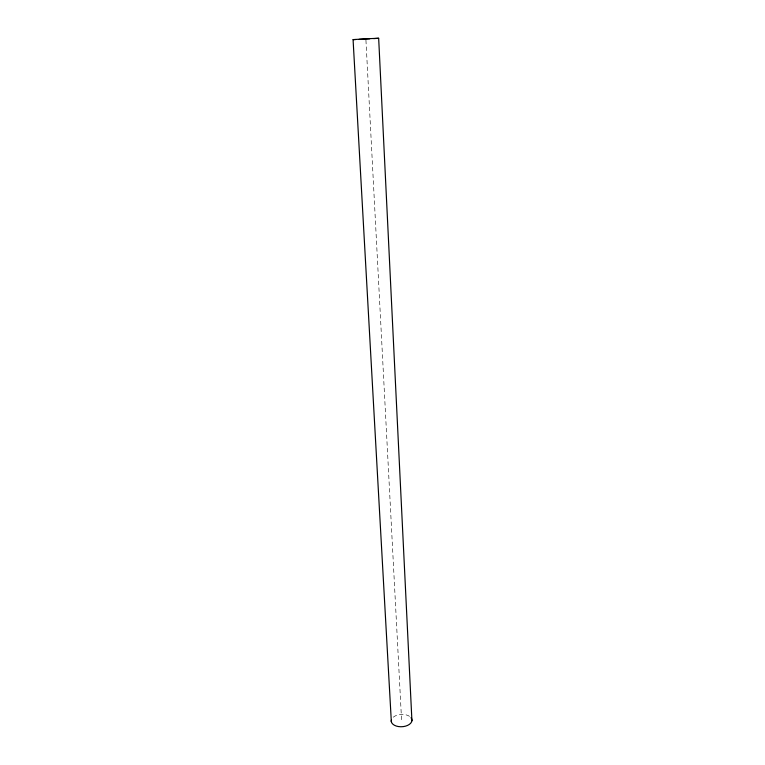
<?xml version="1.0" encoding="UTF-8"?>
<svg xmlns="http://www.w3.org/2000/svg" width="765" height="765" viewBox="0 0 765 765"><rect width="100%" height="100%" fill="white"/><g stroke="black" fill="none" stroke-linecap="round" stroke-linejoin="round"><path stroke-width="0.57" stroke-dasharray="3.83 2.87" d="M365.938 40.124L401.596 720.515M393.248 717.207A10.375 6.168 -3 0 1 411.025 717.694"/><path stroke-width="1.15" d="M411.924 720.802L378.665 38.25L367.525 38.738L353.076 39.589L391.345 721.844M378.637 38.279L373.693 38.613M369.734 38.833L359.11 39.378M355.754 39.531L353.134 39.617M411.025 717.694A10.375 6.168 -3 0 1 403.232 726.616A10.375 6.168 -3 0 1 391.298 720.228"/></g></svg>
